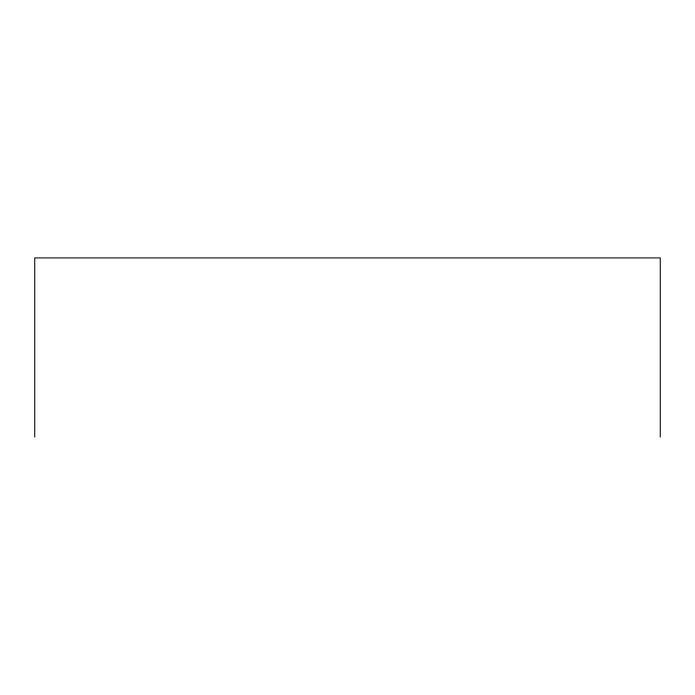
<?xml version="1.0" encoding="UTF-8"?>
<svg xmlns="http://www.w3.org/2000/svg" width="695" height="695" viewBox="0 0 695 695"><rect width="100%" height="100%" fill="white"/><g stroke="black" fill="none" stroke-linecap="round" stroke-linejoin="round"><path stroke-width="1.04" d="M660.25 437.086L660.25 257.914L34.75 257.914L34.75 437.086"/></g></svg>
